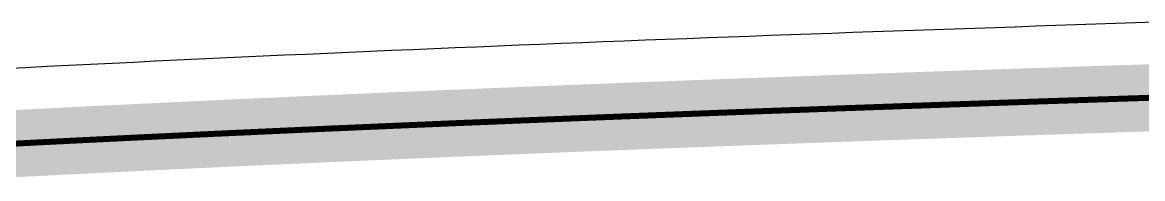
# Model space of a CAD drawing. Header units: millimetres. Extents: x -14 to 86, y -29 to 39.
# Drawn here: x 29.686 to 33.914, y -2.891 to -2.299 of the extents above; entities that cross this region are included whole.
import ezdxf

# ---------------------------------------------------------------- set-up
doc = ezdxf.new("R2010")
doc.units = ezdxf.units.MM
for name, color, linetype in [('BottomLayer', 5, 'Continuous'), ('KeepOutLayer', 6, 'Continuous'), ('Mechanical1', 6, 'Continuous'), ('TopLayer', 1, 'Continuous')]:
    doc.layers.add(name, color=color, linetype=linetype)

msp = doc.modelspace()

# ---------------------------------------------------------------- linework, layer by layer
at = {"layer": 'BottomLayer'}
for p, q in [((33.2045, -2.3249), (33.1278, -2.3276)), ((33.2811, -2.3223), (33.2045, -2.3249)), ((33.2045, -2.3249), (33.2045, -2.3249)), ((33.2045, -2.3249), (33.2045, -2.3249)), ((33.2812, -2.3223), (33.2811, -2.3223)), ((33.2811, -2.3223), (33.2811, -2.3223)), ((33.3575, -2.3197), (33.2812, -2.3223)), ((33.3576, -2.3197), (33.3575, -2.3197)), ((33.4338, -2.3171), (33.3576, -2.3197)), ((33.3576, -2.3197), (33.3576, -2.3197)), ((33.4339, -2.3171), (33.4338, -2.3171)), ((33.4338, -2.3171), (33.4338, -2.3171)), ((33.5099, -2.3145), (33.4339, -2.3171)), ((33.51, -2.3145), (33.5099, -2.3145)), ((33.5099, -2.3145), (33.5099, -2.3145)), ((33.5858, -2.3119), (33.51, -2.3145)), ((33.5859, -2.3119), (33.5858, -2.3119)), ((33.6616, -2.3094), (33.5859, -2.3119)), ((33.5859, -2.3119), (33.5859, -2.3119)), ((33.7371, -2.3069), (33.6616, -2.3094)), ((33.6616, -2.3094), (33.6616, -2.3094)), ((33.6616, -2.3094), (33.6616, -2.3094)), ((33.7372, -2.3069), (33.7371, -2.3069)), ((33.8125, -2.3044), (33.7372, -2.3069)), ((33.7372, -2.3069), (33.7372, -2.3069)), ((33.8877, -2.3019), (33.8125, -2.3044)), ((33.8125, -2.3044), (33.8125, -2.3044)), ((33.8125, -2.3044), (33.8125, -2.3044)), ((33.9627, -2.2994), (33.8877, -2.3019)), ((33.8877, -2.3019), (33.8877, -2.3019)), ((33.8877, -2.3019), (33.8877, -2.3019)), ((32.0362, -2.3675), (31.9572, -2.3706)), ((32.0363, -2.3675), (32.0362, -2.3675)), ((32.0362, -2.3675), (32.0362, -2.3675)), ((32.1151, -2.3645), (32.0363, -2.3675)), ((32.1152, -2.3645), (32.1151, -2.3645)), ((32.1151, -2.3645), (32.1151, -2.3645)), ((32.1939, -2.3615), (32.1152, -2.3645)), ((32.194, -2.3615), (32.1939, -2.3615)), ((32.1939, -2.3615), (32.1939, -2.3615)), ((32.2725, -2.3585), (32.194, -2.3615)), ((32.2726, -2.3585), (32.2725, -2.3585)), ((32.351, -2.3556), (32.2726, -2.3585)), ((32.2726, -2.3585), (32.2726, -2.3585)), ((32.3511, -2.3556), (32.351, -2.3556)), ((32.4294, -2.3526), (32.3511, -2.3556)), ((32.3511, -2.3556), (32.3511, -2.3556)), ((32.4295, -2.3526), (32.4294, -2.3526)), ((32.4294, -2.3526), (32.4294, -2.3526)), ((32.5076, -2.3498), (32.4295, -2.3526)), ((32.5077, -2.3498), (32.5076, -2.3498)), ((32.5076, -2.3498), (32.5076, -2.3498)), ((32.5856, -2.3469), (32.5077, -2.3498)), ((32.5857, -2.3469), (32.5856, -2.3469)), ((32.6635, -2.3441), (32.5857, -2.3469)), ((32.5857, -2.3469), (32.5857, -2.3469)), ((32.6636, -2.3441), (32.6635, -2.3441)), ((32.7413, -2.3413), (32.6636, -2.3441)), ((32.6636, -2.3441), (32.6636, -2.3441)), ((32.7414, -2.3413), (32.7413, -2.3413)), ((32.7413, -2.3413), (32.7413, -2.3413)), ((32.8189, -2.3385), (32.7414, -2.3413)), ((32.819, -2.3385), (32.8189, -2.3385)), ((32.8189, -2.3385), (32.8189, -2.3385)), ((32.8963, -2.3357), (32.819, -2.3385)), ((32.8964, -2.3357), (32.8963, -2.3357)), ((32.9736, -2.333), (32.8964, -2.3357)), ((32.8964, -2.3357), (32.8964, -2.3357)), ((32.9737, -2.333), (32.9736, -2.333)), ((33.0507, -2.3303), (32.9737, -2.333)), ((32.9737, -2.333), (32.9737, -2.333)), ((33.0508, -2.3303), (33.0507, -2.3303)), ((33.1277, -2.3276), (33.0508, -2.3303)), ((33.0508, -2.3303), (33.0508, -2.3303)), ((33.1278, -2.3276), (33.1277, -2.3276)), ((33.1277, -2.3276), (33.1277, -2.3276)), ((31.0792, -2.4065), (30.9988, -2.41)), ((31.0793, -2.4065), (31.0792, -2.4065)), ((31.0792, -2.4065), (31.0792, -2.4065)), ((31.1596, -2.403), (31.0793, -2.4065)), ((31.1597, -2.4031), (31.1596, -2.403)), ((31.2399, -2.3996), (31.1597, -2.403)), ((31.1597, -2.403), (31.1597, -2.4031)), ((31.24, -2.3996), (31.2399, -2.3996)), ((31.2399, -2.3996), (31.2399, -2.3996)), ((31.3201, -2.3963), (31.24, -2.3996)), ((31.3202, -2.3963), (31.3201, -2.3963)), ((31.3201, -2.3963), (31.3201, -2.3963)), ((31.4001, -2.3929), (31.3202, -2.3963)), ((31.4002, -2.3929), (31.4001, -2.3929)), ((31.4801, -2.3896), (31.4002, -2.3929)), ((31.4002, -2.3929), (31.4002, -2.3929)), ((31.4802, -2.3896), (31.4801, -2.3896)), ((31.4801, -2.3896), (31.4801, -2.3896)), ((31.5599, -2.3864), (31.4802, -2.3896)), ((31.56, -2.3864), (31.5599, -2.3864)), ((31.6396, -2.3831), (31.56, -2.3864)), ((31.56, -2.3864), (31.56, -2.3864)), ((31.6397, -2.3831), (31.6396, -2.3832)), ((31.6396, -2.3832), (31.6396, -2.3831)), ((31.7192, -2.38), (31.6397, -2.3831)), ((31.7193, -2.3799), (31.7192, -2.38)), ((31.7192, -2.38), (31.7192, -2.38)), ((31.7986, -2.3768), (31.7193, -2.3799)), ((31.7987, -2.3768), (31.7986, -2.3768)), ((31.8779, -2.3737), (31.7987, -2.3768)), ((31.7987, -2.3768), (31.7987, -2.3768)), ((31.878, -2.3737), (31.8779, -2.3737)), ((31.9571, -2.3706), (31.878, -2.3737)), ((31.878, -2.3737), (31.878, -2.3737)), ((31.9572, -2.3706), (31.9571, -2.3706)), ((31.9572, -2.3706), (31.9572, -2.3706)), ((30.1064, -2.451), (30.0249, -2.455)), ((30.1065, -2.451), (30.1064, -2.451)), ((30.1066, -2.451), (30.1065, -2.451)), ((30.188, -2.447), (30.1066, -2.451)), ((30.1881, -2.447), (30.188, -2.447)), ((30.1882, -2.447), (30.1881, -2.447)), ((30.2695, -2.4431), (30.1882, -2.447)), ((30.2696, -2.4431), (30.2695, -2.4431)), ((30.3509, -2.4393), (30.2696, -2.4431)), ((30.2696, -2.4431), (30.2696, -2.4431)), ((30.351, -2.4393), (30.3509, -2.4393)), ((30.4322, -2.4355), (30.351, -2.4393)), ((30.351, -2.4393), (30.351, -2.4393)), ((30.4323, -2.4355), (30.4322, -2.4355)), ((30.5134, -2.4317), (30.4323, -2.4355)), ((30.4323, -2.4355), (30.4323, -2.4355)), ((30.5135, -2.4317), (30.5134, -2.4317)), ((30.5136, -2.4317), (30.5135, -2.4317)), ((30.5945, -2.428), (30.5136, -2.4317)), ((30.5946, -2.428), (30.5945, -2.428)), ((30.5947, -2.428), (30.5946, -2.428)), ((30.6756, -2.4243), (30.5947, -2.428)), ((30.6757, -2.4243), (30.6756, -2.4243)), ((30.6756, -2.4243), (30.6756, -2.4243)), ((30.7565, -2.4207), (30.6757, -2.4243)), ((30.7566, -2.4207), (30.7565, -2.4207)), ((30.8373, -2.4171), (30.7566, -2.4206)), ((30.7566, -2.4206), (30.7566, -2.4207)), ((30.8374, -2.4171), (30.8373, -2.4171)), ((30.8375, -2.417), (30.8374, -2.4171)), ((30.9181, -2.4135), (30.8375, -2.417)), ((30.9182, -2.4135), (30.9181, -2.4135)), ((30.9181, -2.4135), (30.9181, -2.4135)), ((30.9987, -2.41), (30.9182, -2.4135)), ((30.9988, -2.41), (30.9987, -2.41)), ((30.9987, -2.41), (30.9987, -2.41)), ((29.6974, -2.4714), (29.6155, -2.4756)), ((29.6975, -2.4714), (29.6974, -2.4714)), ((29.7793, -2.4672), (29.6975, -2.4714)), ((29.6975, -2.4714), (29.6975, -2.4714)), ((29.7794, -2.4672), (29.7793, -2.4672)), ((29.7795, -2.4672), (29.7794, -2.4672)), ((29.8612, -2.4631), (29.7795, -2.4672)), ((29.8613, -2.4631), (29.8612, -2.4631)), ((29.8614, -2.4631), (29.8613, -2.4631)), ((29.9431, -2.459), (29.8614, -2.4631)), ((29.9432, -2.459), (29.9431, -2.459)), ((29.9431, -2.459), (29.9431, -2.459)), ((30.0248, -2.455), (29.9432, -2.459)), ((30.0249, -2.455), (30.0248, -2.455)), ((30.0249, -2.455), (30.0249, -2.455))]:
    msp.add_line(p, q, dxfattribs=at)
at = {"layer": 'KeepOutLayer', "const_width": 0.254}
for points in [[(32.8291, -2.6232), (32.9065, -2.6204)], [(32.9065, -2.6204), (32.9837, -2.6177)], [(32.9837, -2.6177), (33.0607, -2.615)], [(33.0607, -2.615), (33.1376, -2.6123)], [(33.1376, -2.6123), (33.2143, -2.6096)], [(33.2143, -2.6096), (33.2909, -2.607)], [(33.2909, -2.607), (33.3673, -2.6044)], [(33.3673, -2.6044), (33.4435, -2.6018)], [(33.4435, -2.6018), (33.5196, -2.5992)], [(33.5196, -2.5992), (33.5954, -2.5967)], [(33.5954, -2.5967), (33.6711, -2.5941)], [(33.6711, -2.5941), (33.7466, -2.5916)], [(33.7466, -2.5916), (33.822, -2.5891)], [(33.822, -2.5891), (33.8971, -2.5866)], [(33.8971, -2.5866), (33.9721, -2.5841)], [(33.9721, -2.5841), (34.0468, -2.5817)], [(31.7306, -2.6646), (31.8099, -2.6614)], [(31.8099, -2.6614), (31.8892, -2.6583)], [(31.8892, -2.6583), (31.9683, -2.6552)], [(31.9683, -2.6552), (32.0472, -2.6522)], [(32.0472, -2.6522), (32.126, -2.6491)], [(32.126, -2.6491), (32.2047, -2.6461)], [(32.2047, -2.6461), (32.2833, -2.6432)], [(32.2833, -2.6432), (32.3617, -2.6402)], [(32.3617, -2.6402), (32.44, -2.6373)], [(32.44, -2.6373), (32.5181, -2.6344)], [(32.5181, -2.6344), (32.5961, -2.6316)], [(32.5961, -2.6316), (32.6739, -2.6288)], [(32.6739, -2.6288), (32.7516, -2.6259)], [(32.7516, -2.6259), (32.8291, -2.6232)], [(30.6885, -2.7089), (30.7693, -2.7052)], [(30.7693, -2.7052), (30.85, -2.7016)], [(30.85, -2.7016), (30.9306, -2.6981)], [(30.9306, -2.6981), (31.0111, -2.6946)], [(31.0111, -2.6946), (31.0915, -2.6911)], [(31.0915, -2.6911), (31.1718, -2.6877)], [(31.1718, -2.6877), (31.252, -2.6843)], [(31.252, -2.6843), (31.332, -2.6809)], [(31.332, -2.6809), (31.412, -2.6776)], [(31.412, -2.6776), (31.4918, -2.6743)], [(31.4918, -2.6743), (31.5715, -2.671)], [(31.5715, -2.671), (31.6511, -2.6678)], [(31.6511, -2.6678), (31.7306, -2.6646)], [(29.7938, -2.7517), (29.8756, -2.7476)], [(29.8756, -2.7476), (29.9572, -2.7435)], [(29.9572, -2.7435), (30.0388, -2.7395)], [(30.0388, -2.7395), (30.1203, -2.7355)], [(30.1203, -2.7355), (30.2018, -2.7316)], [(30.2018, -2.7316), (30.2831, -2.7277)], [(30.2831, -2.7277), (30.3644, -2.7238)], [(30.3644, -2.7238), (30.4455, -2.72)], [(30.4455, -2.72), (30.5266, -2.7163)], [(30.5266, -2.7163), (30.6076, -2.7126)], [(30.6076, -2.7126), (30.6885, -2.7089)], [(29.5482, -2.7644), (29.6302, -2.7601)], [(29.6302, -2.7601), (29.712, -2.7559)], [(29.712, -2.7559), (29.7938, -2.7517)]]:
    msp.add_lwpolyline(points, dxfattribs=at)
at = {"layer": 'KeepOutLayer', "const_width": 0.127}
for points in [[(32.843, -2.6204, 1), (32.97, -2.6204, 1)], [(32.843, -2.6204, 1), (32.97, -2.6204, 1)], [(32.9202, -2.6177, 1), (33.0472, -2.6177, 1)], [(32.9202, -2.6177, 1), (33.0472, -2.6177, 1)], [(32.9972, -2.615, 1), (33.1242, -2.615, 1)], [(32.9972, -2.615, 1), (33.1242, -2.615, 1)], [(33.0741, -2.6123, 1), (33.2011, -2.6123, 1)], [(33.0741, -2.6123, 1), (33.2011, -2.6123, 1)], [(33.1508, -2.6096, 1), (33.2778, -2.6096, 1)], [(33.1508, -2.6096, 1), (33.2778, -2.6096, 1)], [(33.2274, -2.607, 1), (33.3544, -2.607, 1)], [(33.2274, -2.607, 1), (33.3544, -2.607, 1)], [(33.3038, -2.6044, 1), (33.4308, -2.6044, 1)], [(33.3038, -2.6044, 1), (33.4308, -2.6044, 1)], [(33.38, -2.6018, 1), (33.507, -2.6018, 1)], [(33.38, -2.6018, 1), (33.507, -2.6018, 1)], [(33.4561, -2.5992, 1), (33.5831, -2.5992, 1)], [(33.4561, -2.5992, 1), (33.5831, -2.5992, 1)], [(33.5319, -2.5967, 1), (33.6589, -2.5967, 1)], [(33.5319, -2.5967, 1), (33.6589, -2.5967, 1)], [(33.6076, -2.5941, 1), (33.7346, -2.5941, 1)], [(33.6076, -2.5941, 1), (33.7346, -2.5941, 1)], [(33.6831, -2.5916, 1), (33.8101, -2.5916, 1)], [(33.6831, -2.5916, 1), (33.8101, -2.5916, 1)], [(33.7585, -2.5891, 1), (33.8855, -2.5891, 1)], [(33.7585, -2.5891, 1), (33.8855, -2.5891, 1)], [(33.8336, -2.5866, 1), (33.9606, -2.5866, 1)], [(33.8336, -2.5866, 1), (33.9606, -2.5866, 1)], [(33.9086, -2.5841, 1), (34.0356, -2.5841, 1)], [(33.9086, -2.5841, 1), (34.0356, -2.5841, 1)], [(31.7464, -2.6614, 1), (31.8734, -2.6614, 1)], [(31.7464, -2.6614, 1), (31.8734, -2.6614, 1)], [(31.8257, -2.6583, 1), (31.9527, -2.6583, 1)], [(31.8257, -2.6583, 1), (31.9527, -2.6583, 1)], [(31.9048, -2.6552, 1), (32.0318, -2.6552, 1)], [(31.9048, -2.6552, 1), (32.0318, -2.6552, 1)], [(31.9837, -2.6522, 1), (32.1107, -2.6522, 1)], [(31.9837, -2.6522, 1), (32.1107, -2.6522, 1)], [(32.0625, -2.6491, 1), (32.1895, -2.6491, 1)], [(32.0625, -2.6491, 1), (32.1895, -2.6491, 1)], [(32.1412, -2.6461, 1), (32.2682, -2.6461, 1)], [(32.1412, -2.6461, 1), (32.2682, -2.6461, 1)], [(32.2198, -2.6432, 1), (32.3468, -2.6432, 1)], [(32.2198, -2.6432, 1), (32.3468, -2.6432, 1)], [(32.2982, -2.6402, 1), (32.4252, -2.6402, 1)], [(32.2982, -2.6402, 1), (32.4252, -2.6402, 1)], [(32.3765, -2.6373, 1), (32.5035, -2.6373, 1)], [(32.3765, -2.6373, 1), (32.5035, -2.6373, 1)], [(32.4546, -2.6344, 1), (32.5816, -2.6344, 1)], [(32.4546, -2.6344, 1), (32.5816, -2.6344, 1)], [(32.5326, -2.6316, 1), (32.6596, -2.6316, 1)], [(32.5326, -2.6316, 1), (32.6596, -2.6316, 1)], [(32.6104, -2.6288, 1), (32.7374, -2.6288, 1)], [(32.6104, -2.6288, 1), (32.7374, -2.6288, 1)], [(32.6881, -2.6259, 1), (32.8151, -2.6259, 1)], [(32.6881, -2.6259, 1), (32.8151, -2.6259, 1)], [(32.7656, -2.6232, 1), (32.8926, -2.6232, 1)], [(32.7656, -2.6232, 1), (32.8926, -2.6232, 1)], [(30.7058, -2.7052, 1), (30.8328, -2.7052, 1)], [(30.7058, -2.7052, 1), (30.8328, -2.7052, 1)], [(30.7865, -2.7016, 1), (30.9135, -2.7016, 1)], [(30.7865, -2.7016, 1), (30.9135, -2.7016, 1)], [(30.8671, -2.6981, 1), (30.9941, -2.6981, 1)], [(30.8671, -2.6981, 1), (30.9941, -2.6981, 1)], [(30.9476, -2.6946, 1), (31.0746, -2.6946, 1)], [(30.9476, -2.6946, 1), (31.0746, -2.6946, 1)], [(31.028, -2.6911, 1), (31.155, -2.6911, 1)], [(31.028, -2.6911, 1), (31.155, -2.6911, 1)], [(31.1083, -2.6877, 1), (31.2353, -2.6877, 1)], [(31.1083, -2.6877, 1), (31.2353, -2.6877, 1)], [(31.1885, -2.6843, 1), (31.3155, -2.6843, 1)], [(31.1885, -2.6843, 1), (31.3155, -2.6843, 1)], [(31.2685, -2.6809, 1), (31.3955, -2.6809, 1)], [(31.2685, -2.6809, 1), (31.3955, -2.6809, 1)], [(31.3485, -2.6776, 1), (31.4755, -2.6776, 1)], [(31.3485, -2.6776, 1), (31.4755, -2.6776, 1)], [(31.4283, -2.6743, 1), (31.5553, -2.6743, 1)], [(31.4283, -2.6743, 1), (31.5553, -2.6743, 1)], [(31.508, -2.671, 1), (31.635, -2.671, 1)], [(31.508, -2.671, 1), (31.635, -2.671, 1)], [(31.5876, -2.6678, 1), (31.7146, -2.6678, 1)], [(31.5876, -2.6678, 1), (31.7146, -2.6678, 1)], [(31.6671, -2.6646, 1), (31.7941, -2.6646, 1)], [(31.6671, -2.6646, 1), (31.7941, -2.6646, 1)], [(29.8121, -2.7476, 1), (29.9391, -2.7476, 1)], [(29.8121, -2.7476, 1), (29.9391, -2.7476, 1)], [(29.8937, -2.7435, 1), (30.0207, -2.7435, 1)], [(29.8937, -2.7435, 1), (30.0207, -2.7435, 1)], [(29.9753, -2.7395, 1), (30.1023, -2.7395, 1)], [(29.9753, -2.7395, 1), (30.1023, -2.7395, 1)], [(30.0568, -2.7355, 1), (30.1838, -2.7355, 1)], [(30.0568, -2.7355, 1), (30.1838, -2.7355, 1)], [(30.1383, -2.7316, 1), (30.2653, -2.7316, 1)], [(30.1383, -2.7316, 1), (30.2653, -2.7316, 1)], [(30.2196, -2.7277, 1), (30.3466, -2.7277, 1)], [(30.2196, -2.7277, 1), (30.3466, -2.7277, 1)], [(30.3009, -2.7238, 1), (30.4279, -2.7238, 1)], [(30.3009, -2.7238, 1), (30.4279, -2.7238, 1)], [(30.382, -2.72, 1), (30.509, -2.72, 1)], [(30.382, -2.72, 1), (30.509, -2.72, 1)], [(30.4631, -2.7163, 1), (30.5901, -2.7163, 1)], [(30.4631, -2.7163, 1), (30.5901, -2.7163, 1)], [(30.5441, -2.7126, 1), (30.6711, -2.7126, 1)], [(30.5441, -2.7126, 1), (30.6711, -2.7126, 1)], [(30.625, -2.7089, 1), (30.752, -2.7089, 1)], [(30.625, -2.7089, 1), (30.752, -2.7089, 1)], [(29.5667, -2.7601, 1), (29.6937, -2.7601, 1)], [(29.5667, -2.7601, 1), (29.6937, -2.7601, 1)], [(29.6485, -2.7559, 1), (29.7755, -2.7559, 1)], [(29.6485, -2.7559, 1), (29.7755, -2.7559, 1)], [(29.7303, -2.7517, 1), (29.8573, -2.7517, 1)], [(29.7303, -2.7517, 1), (29.8573, -2.7517, 1)]]:
    msp.add_lwpolyline(points, format="xyb", close=True, dxfattribs=at)
at = {"layer": 'Mechanical1', "const_width": 0.0227}
for points in [[(33.7466, -2.5916), (33.822, -2.5891)], [(33.822, -2.5891), (33.8971, -2.5866)], [(33.8971, -2.5866), (33.9721, -2.5841)], [(32.5181, -2.6344), (32.5961, -2.6316)], [(32.5961, -2.6316), (32.6739, -2.6288)], [(32.6739, -2.6288), (32.7516, -2.6259)], [(32.7516, -2.6259), (32.8291, -2.6232)], [(32.8291, -2.6232), (32.9065, -2.6204)], [(32.9065, -2.6204), (32.9837, -2.6177)], [(32.9837, -2.6177), (33.0607, -2.615)], [(33.0607, -2.615), (33.1376, -2.6123)], [(33.1376, -2.6123), (33.2143, -2.6096)], [(33.2143, -2.6096), (33.2909, -2.607)], [(33.2909, -2.607), (33.3673, -2.6044)], [(33.3673, -2.6044), (33.4435, -2.6018)], [(33.4435, -2.6018), (33.5196, -2.5992)], [(33.5196, -2.5992), (33.5954, -2.5967)], [(33.5954, -2.5967), (33.6711, -2.5941)], [(33.6711, -2.5941), (33.7466, -2.5916)], [(31.412, -2.6776), (31.4918, -2.6743)], [(31.4918, -2.6743), (31.5715, -2.671)], [(31.5715, -2.671), (31.6511, -2.6678)], [(31.6511, -2.6678), (31.7306, -2.6646)], [(31.7306, -2.6646), (31.8099, -2.6614)], [(31.8099, -2.6614), (31.8892, -2.6583)], [(31.8892, -2.6583), (31.9683, -2.6552)], [(31.9683, -2.6552), (32.0472, -2.6522)], [(32.0472, -2.6522), (32.126, -2.6491)], [(32.126, -2.6491), (32.2047, -2.6461)], [(32.2047, -2.6461), (32.2833, -2.6432)], [(32.2833, -2.6432), (32.3617, -2.6402)], [(32.3617, -2.6402), (32.44, -2.6373)], [(32.44, -2.6373), (32.5181, -2.6344)], [(30.4455, -2.72), (30.5266, -2.7163)], [(30.5266, -2.7163), (30.6076, -2.7126)], [(30.6076, -2.7126), (30.6885, -2.7089)], [(30.6885, -2.7089), (30.7693, -2.7052)], [(30.7693, -2.7052), (30.85, -2.7016)], [(30.85, -2.7016), (30.9306, -2.6981)], [(30.9306, -2.6981), (31.0111, -2.6946)], [(31.0111, -2.6946), (31.0915, -2.6911)], [(31.0915, -2.6911), (31.1718, -2.6877)], [(31.1718, -2.6877), (31.252, -2.6843)], [(31.252, -2.6843), (31.332, -2.6809)], [(31.332, -2.6809), (31.412, -2.6776)], [(29.6302, -2.7601), (29.712, -2.7559)], [(29.712, -2.7559), (29.7938, -2.7517)], [(29.7938, -2.7517), (29.8756, -2.7476)], [(29.8756, -2.7476), (29.9572, -2.7435)], [(29.9572, -2.7435), (30.0388, -2.7395)], [(30.0388, -2.7395), (30.1203, -2.7355)], [(30.1203, -2.7355), (30.2018, -2.7316)], [(30.2018, -2.7316), (30.2831, -2.7277)], [(30.2831, -2.7277), (30.3644, -2.7238)], [(30.3644, -2.7238), (30.4455, -2.72)]]:
    msp.add_lwpolyline(points, dxfattribs=at)
at = {"layer": 'Mechanical1', "const_width": 0.0113}
for points in [[(33.8163, -2.5891, 1), (33.8276, -2.5891, 1)], [(33.8163, -2.5891, 1), (33.8276, -2.5891, 1)], [(33.8914, -2.5866, 1), (33.9028, -2.5866, 1)], [(33.8914, -2.5866, 1), (33.9028, -2.5866, 1)], [(32.5904, -2.6316, 1), (32.6017, -2.6316, 1)], [(32.5904, -2.6316, 1), (32.6017, -2.6316, 1)], [(32.6682, -2.6288, 1), (32.6796, -2.6288, 1)], [(32.6682, -2.6288, 1), (32.6796, -2.6288, 1)], [(32.7459, -2.6259, 1), (32.7573, -2.6259, 1)], [(32.7459, -2.6259, 1), (32.7573, -2.6259, 1)], [(32.8234, -2.6232, 1), (32.8348, -2.6232, 1)], [(32.8234, -2.6232, 1), (32.8348, -2.6232, 1)], [(32.9008, -2.6204, 1), (32.9121, -2.6204, 1)], [(32.9008, -2.6204, 1), (32.9121, -2.6204, 1)], [(32.978, -2.6177, 1), (32.9894, -2.6177, 1)], [(32.978, -2.6177, 1), (32.9894, -2.6177, 1)], [(33.0551, -2.615, 1), (33.0664, -2.615, 1)], [(33.0551, -2.615, 1), (33.0664, -2.615, 1)], [(33.132, -2.6123, 1), (33.1433, -2.6123, 1)], [(33.132, -2.6123, 1), (33.1433, -2.6123, 1)], [(33.2087, -2.6096, 1), (33.22, -2.6096, 1)], [(33.2087, -2.6096, 1), (33.22, -2.6096, 1)], [(33.2852, -2.607, 1), (33.2966, -2.607, 1)], [(33.2852, -2.607, 1), (33.2966, -2.607, 1)], [(33.3616, -2.6044, 1), (33.373, -2.6044, 1)], [(33.3616, -2.6044, 1), (33.373, -2.6044, 1)], [(33.4378, -2.6018, 1), (33.4492, -2.6018, 1)], [(33.4378, -2.6018, 1), (33.4492, -2.6018, 1)], [(33.5139, -2.5992, 1), (33.5252, -2.5992, 1)], [(33.5139, -2.5992, 1), (33.5252, -2.5992, 1)], [(33.5898, -2.5967, 1), (33.6011, -2.5967, 1)], [(33.5898, -2.5967, 1), (33.6011, -2.5967, 1)], [(33.6654, -2.5941, 1), (33.6768, -2.5941, 1)], [(33.6654, -2.5941, 1), (33.6768, -2.5941, 1)], [(33.741, -2.5916, 1), (33.7523, -2.5916, 1)], [(33.741, -2.5916, 1), (33.7523, -2.5916, 1)], [(31.4861, -2.6743, 1), (31.4975, -2.6743, 1)], [(31.4861, -2.6743, 1), (31.4975, -2.6743, 1)], [(31.5659, -2.671, 1), (31.5772, -2.671, 1)], [(31.5659, -2.671, 1), (31.5772, -2.671, 1)], [(31.6454, -2.6678, 1), (31.6568, -2.6678, 1)], [(31.6454, -2.6678, 1), (31.6568, -2.6678, 1)], [(31.7249, -2.6646, 1), (31.7363, -2.6646, 1)], [(31.7249, -2.6646, 1), (31.7363, -2.6646, 1)], [(31.8043, -2.6614, 1), (31.8156, -2.6614, 1)], [(31.8043, -2.6614, 1), (31.8156, -2.6614, 1)], [(31.8835, -2.6583, 1), (31.8948, -2.6583, 1)], [(31.8835, -2.6583, 1), (31.8948, -2.6583, 1)], [(31.9626, -2.6552, 1), (31.9739, -2.6552, 1)], [(31.9626, -2.6552, 1), (31.9739, -2.6552, 1)], [(32.0415, -2.6522, 1), (32.0529, -2.6522, 1)], [(32.0415, -2.6522, 1), (32.0529, -2.6522, 1)], [(32.1204, -2.6491, 1), (32.1317, -2.6491, 1)], [(32.1204, -2.6491, 1), (32.1317, -2.6491, 1)], [(32.1991, -2.6461, 1), (32.2104, -2.6461, 1)], [(32.1991, -2.6461, 1), (32.2104, -2.6461, 1)], [(32.2776, -2.6432, 1), (32.289, -2.6432, 1)], [(32.2776, -2.6432, 1), (32.289, -2.6432, 1)], [(32.356, -2.6402, 1), (32.3674, -2.6402, 1)], [(32.356, -2.6402, 1), (32.3674, -2.6402, 1)], [(32.4343, -2.6373, 1), (32.4456, -2.6373, 1)], [(32.4343, -2.6373, 1), (32.4456, -2.6373, 1)], [(32.5124, -2.6344, 1), (32.5238, -2.6344, 1)], [(32.5124, -2.6344, 1), (32.5238, -2.6344, 1)], [(30.5209, -2.7163, 1), (30.5323, -2.7163, 1)], [(30.5209, -2.7163, 1), (30.5323, -2.7163, 1)], [(30.6019, -2.7126, 1), (30.6133, -2.7126, 1)], [(30.6019, -2.7126, 1), (30.6133, -2.7126, 1)], [(30.6828, -2.7089, 1), (30.6942, -2.7089, 1)], [(30.6828, -2.7089, 1), (30.6942, -2.7089, 1)], [(30.7636, -2.7052, 1), (30.775, -2.7052, 1)], [(30.7636, -2.7052, 1), (30.775, -2.7052, 1)], [(30.8443, -2.7016, 1), (30.8557, -2.7016, 1)], [(30.8443, -2.7016, 1), (30.8557, -2.7016, 1)], [(30.9249, -2.6981, 1), (30.9363, -2.6981, 1)], [(30.9249, -2.6981, 1), (30.9363, -2.6981, 1)], [(31.0054, -2.6946, 1), (31.0168, -2.6946, 1)], [(31.0054, -2.6946, 1), (31.0168, -2.6946, 1)], [(31.0858, -2.6911, 1), (31.0972, -2.6911, 1)], [(31.0858, -2.6911, 1), (31.0972, -2.6911, 1)], [(31.1661, -2.6877, 1), (31.1775, -2.6877, 1)], [(31.1661, -2.6877, 1), (31.1775, -2.6877, 1)], [(31.2463, -2.6843, 1), (31.2576, -2.6843, 1)], [(31.2463, -2.6843, 1), (31.2576, -2.6843, 1)], [(31.3263, -2.6809, 1), (31.3377, -2.6809, 1)], [(31.3263, -2.6809, 1), (31.3377, -2.6809, 1)], [(31.4063, -2.6776, 1), (31.4176, -2.6776, 1)], [(31.4063, -2.6776, 1), (31.4176, -2.6776, 1)], [(29.7064, -2.7559, 1), (29.7177, -2.7559, 1)], [(29.7064, -2.7559, 1), (29.7177, -2.7559, 1)], [(29.7882, -2.7517, 1), (29.7995, -2.7517, 1)], [(29.7882, -2.7517, 1), (29.7995, -2.7517, 1)], [(29.8699, -2.7476, 1), (29.8813, -2.7476, 1)], [(29.8699, -2.7476, 1), (29.8813, -2.7476, 1)], [(29.9516, -2.7435, 1), (29.9629, -2.7435, 1)], [(29.9516, -2.7435, 1), (29.9629, -2.7435, 1)], [(30.0332, -2.7395, 1), (30.0445, -2.7395, 1)], [(30.0332, -2.7395, 1), (30.0445, -2.7395, 1)], [(30.1147, -2.7355, 1), (30.126, -2.7355, 1)], [(30.1147, -2.7355, 1), (30.126, -2.7355, 1)], [(30.1961, -2.7316, 1), (30.2074, -2.7316, 1)], [(30.1961, -2.7316, 1), (30.2074, -2.7316, 1)], [(30.2774, -2.7277, 1), (30.2888, -2.7277, 1)], [(30.2774, -2.7277, 1), (30.2888, -2.7277, 1)], [(30.3587, -2.7238, 1), (30.37, -2.7238, 1)], [(30.3587, -2.7238, 1), (30.37, -2.7238, 1)], [(30.4399, -2.72, 1), (30.4512, -2.72, 1)], [(30.4399, -2.72, 1), (30.4512, -2.72, 1)]]:
    msp.add_lwpolyline(points, format="xyb", close=True, dxfattribs=at)
at = {"layer": 'TopLayer'}
for p, q in [((33.2045, -2.3249), (33.1278, -2.3276)), ((33.2811, -2.3223), (33.2045, -2.3249)), ((33.2045, -2.3249), (33.2045, -2.3249)), ((33.2045, -2.3249), (33.2045, -2.3249)), ((33.2812, -2.3223), (33.2811, -2.3223)), ((33.2811, -2.3223), (33.2811, -2.3223)), ((33.3575, -2.3197), (33.2812, -2.3223)), ((33.3576, -2.3197), (33.3575, -2.3197)), ((33.4338, -2.3171), (33.3576, -2.3197)), ((33.3576, -2.3197), (33.3576, -2.3197)), ((33.4339, -2.3171), (33.4338, -2.3171)), ((33.4338, -2.3171), (33.4338, -2.3171)), ((33.5099, -2.3145), (33.4339, -2.3171)), ((33.51, -2.3145), (33.5099, -2.3145)), ((33.5099, -2.3145), (33.5099, -2.3145)), ((33.5858, -2.3119), (33.51, -2.3145)), ((33.5859, -2.3119), (33.5858, -2.3119)), ((33.6616, -2.3094), (33.5859, -2.3119)), ((33.5859, -2.3119), (33.5859, -2.3119)), ((33.7371, -2.3069), (33.6616, -2.3094)), ((33.6616, -2.3094), (33.6616, -2.3094)), ((33.6616, -2.3094), (33.6616, -2.3094)), ((33.7372, -2.3069), (33.7371, -2.3069)), ((33.8125, -2.3044), (33.7372, -2.3069)), ((33.7372, -2.3069), (33.7372, -2.3069)), ((33.8877, -2.3019), (33.8125, -2.3044)), ((33.8125, -2.3044), (33.8125, -2.3044)), ((33.8125, -2.3044), (33.8125, -2.3044)), ((33.9627, -2.2994), (33.8877, -2.3019)), ((33.8877, -2.3019), (33.8877, -2.3019)), ((33.8877, -2.3019), (33.8877, -2.3019)), ((32.0362, -2.3675), (31.9572, -2.3706)), ((32.0363, -2.3675), (32.0362, -2.3675)), ((32.0362, -2.3675), (32.0362, -2.3675)), ((32.1151, -2.3645), (32.0363, -2.3675)), ((32.1152, -2.3645), (32.1151, -2.3645)), ((32.1151, -2.3645), (32.1151, -2.3645)), ((32.1939, -2.3615), (32.1152, -2.3645)), ((32.194, -2.3615), (32.1939, -2.3615)), ((32.1939, -2.3615), (32.1939, -2.3615)), ((32.2725, -2.3585), (32.194, -2.3615)), ((32.2726, -2.3585), (32.2725, -2.3585)), ((32.351, -2.3556), (32.2726, -2.3585)), ((32.2726, -2.3585), (32.2726, -2.3585)), ((32.3511, -2.3556), (32.351, -2.3556)), ((32.4294, -2.3526), (32.3511, -2.3556)), ((32.3511, -2.3556), (32.3511, -2.3556)), ((32.4295, -2.3526), (32.4294, -2.3526)), ((32.4294, -2.3526), (32.4294, -2.3526)), ((32.5076, -2.3498), (32.4295, -2.3526)), ((32.5077, -2.3498), (32.5076, -2.3498)), ((32.5076, -2.3498), (32.5076, -2.3498)), ((32.5856, -2.3469), (32.5077, -2.3498)), ((32.5857, -2.3469), (32.5856, -2.3469)), ((32.6635, -2.3441), (32.5857, -2.3469)), ((32.5857, -2.3469), (32.5857, -2.3469)), ((32.6636, -2.3441), (32.6635, -2.3441)), ((32.7413, -2.3413), (32.6636, -2.3441)), ((32.6636, -2.3441), (32.6636, -2.3441)), ((32.7414, -2.3413), (32.7413, -2.3413)), ((32.7413, -2.3413), (32.7413, -2.3413)), ((32.8189, -2.3385), (32.7414, -2.3413)), ((32.819, -2.3385), (32.8189, -2.3385)), ((32.8189, -2.3385), (32.8189, -2.3385)), ((32.8963, -2.3357), (32.819, -2.3385)), ((32.8964, -2.3357), (32.8963, -2.3357)), ((32.9736, -2.333), (32.8964, -2.3357)), ((32.8964, -2.3357), (32.8964, -2.3357)), ((32.9737, -2.333), (32.9736, -2.333)), ((33.0507, -2.3303), (32.9737, -2.333)), ((32.9737, -2.333), (32.9737, -2.333)), ((33.0508, -2.3303), (33.0507, -2.3303)), ((33.1277, -2.3276), (33.0508, -2.3303)), ((33.0508, -2.3303), (33.0508, -2.3303)), ((33.1278, -2.3276), (33.1277, -2.3276)), ((33.1277, -2.3276), (33.1277, -2.3276)), ((31.0792, -2.4065), (30.9988, -2.41)), ((31.0793, -2.4065), (31.0792, -2.4065)), ((31.0792, -2.4065), (31.0792, -2.4065)), ((31.1596, -2.403), (31.0793, -2.4065)), ((31.1597, -2.4031), (31.1596, -2.403)), ((31.2399, -2.3996), (31.1597, -2.403)), ((31.1597, -2.403), (31.1597, -2.4031)), ((31.24, -2.3996), (31.2399, -2.3996)), ((31.2399, -2.3996), (31.2399, -2.3996)), ((31.3201, -2.3963), (31.24, -2.3996)), ((31.3202, -2.3963), (31.3201, -2.3963)), ((31.3201, -2.3963), (31.3201, -2.3963)), ((31.4001, -2.3929), (31.3202, -2.3963)), ((31.4002, -2.3929), (31.4001, -2.3929)), ((31.4801, -2.3896), (31.4002, -2.3929)), ((31.4002, -2.3929), (31.4002, -2.3929)), ((31.4802, -2.3896), (31.4801, -2.3896)), ((31.4801, -2.3896), (31.4801, -2.3896)), ((31.5599, -2.3864), (31.4802, -2.3896)), ((31.56, -2.3864), (31.5599, -2.3864)), ((31.6396, -2.3831), (31.56, -2.3864)), ((31.56, -2.3864), (31.56, -2.3864)), ((31.6397, -2.3831), (31.6396, -2.3832)), ((31.6396, -2.3832), (31.6396, -2.3831)), ((31.7192, -2.38), (31.6397, -2.3831)), ((31.7193, -2.3799), (31.7192, -2.38)), ((31.7192, -2.38), (31.7192, -2.38)), ((31.7986, -2.3768), (31.7193, -2.3799)), ((31.7987, -2.3768), (31.7986, -2.3768)), ((31.8779, -2.3737), (31.7987, -2.3768)), ((31.7987, -2.3768), (31.7987, -2.3768)), ((31.878, -2.3737), (31.8779, -2.3737)), ((31.9571, -2.3706), (31.878, -2.3737)), ((31.878, -2.3737), (31.878, -2.3737)), ((31.9572, -2.3706), (31.9571, -2.3706)), ((31.9572, -2.3706), (31.9572, -2.3706)), ((30.1064, -2.451), (30.0249, -2.455)), ((30.1065, -2.451), (30.1064, -2.451)), ((30.1066, -2.451), (30.1065, -2.451)), ((30.188, -2.447), (30.1066, -2.451)), ((30.1881, -2.447), (30.188, -2.447)), ((30.1882, -2.447), (30.1881, -2.447)), ((30.2695, -2.4431), (30.1882, -2.447)), ((30.2696, -2.4431), (30.2695, -2.4431)), ((30.3509, -2.4393), (30.2696, -2.4431)), ((30.2696, -2.4431), (30.2696, -2.4431)), ((30.351, -2.4393), (30.3509, -2.4393)), ((30.4322, -2.4355), (30.351, -2.4393)), ((30.351, -2.4393), (30.351, -2.4393)), ((30.4323, -2.4355), (30.4322, -2.4355)), ((30.5134, -2.4317), (30.4323, -2.4355)), ((30.4323, -2.4355), (30.4323, -2.4355)), ((30.5135, -2.4317), (30.5134, -2.4317)), ((30.5136, -2.4317), (30.5135, -2.4317)), ((30.5945, -2.428), (30.5136, -2.4317)), ((30.5946, -2.428), (30.5945, -2.428)), ((30.5947, -2.428), (30.5946, -2.428)), ((30.6756, -2.4243), (30.5947, -2.428)), ((30.6757, -2.4243), (30.6756, -2.4243)), ((30.6756, -2.4243), (30.6756, -2.4243)), ((30.7565, -2.4207), (30.6757, -2.4243)), ((30.7566, -2.4207), (30.7565, -2.4207)), ((30.8373, -2.4171), (30.7566, -2.4206)), ((30.7566, -2.4206), (30.7566, -2.4207)), ((30.8374, -2.4171), (30.8373, -2.4171)), ((30.8375, -2.417), (30.8374, -2.4171)), ((30.9181, -2.4135), (30.8375, -2.417)), ((30.9182, -2.4135), (30.9181, -2.4135)), ((30.9181, -2.4135), (30.9181, -2.4135)), ((30.9987, -2.41), (30.9182, -2.4135)), ((30.9988, -2.41), (30.9987, -2.41)), ((30.9987, -2.41), (30.9987, -2.41)), ((29.6974, -2.4714), (29.6155, -2.4756)), ((29.6975, -2.4714), (29.6974, -2.4714)), ((29.7793, -2.4672), (29.6975, -2.4714)), ((29.6975, -2.4714), (29.6975, -2.4714)), ((29.7794, -2.4672), (29.7793, -2.4672)), ((29.7795, -2.4672), (29.7794, -2.4672)), ((29.8612, -2.4631), (29.7795, -2.4672)), ((29.8613, -2.4631), (29.8612, -2.4631)), ((29.8614, -2.4631), (29.8613, -2.4631)), ((29.9431, -2.459), (29.8614, -2.4631)), ((29.9432, -2.459), (29.9431, -2.459)), ((29.9431, -2.459), (29.9431, -2.459)), ((30.0248, -2.455), (29.9432, -2.459)), ((30.0249, -2.455), (30.0248, -2.455)), ((30.0249, -2.455), (30.0249, -2.455))]:
    msp.add_line(p, q, dxfattribs=at)

doc.saveas('drawing.dxf')
